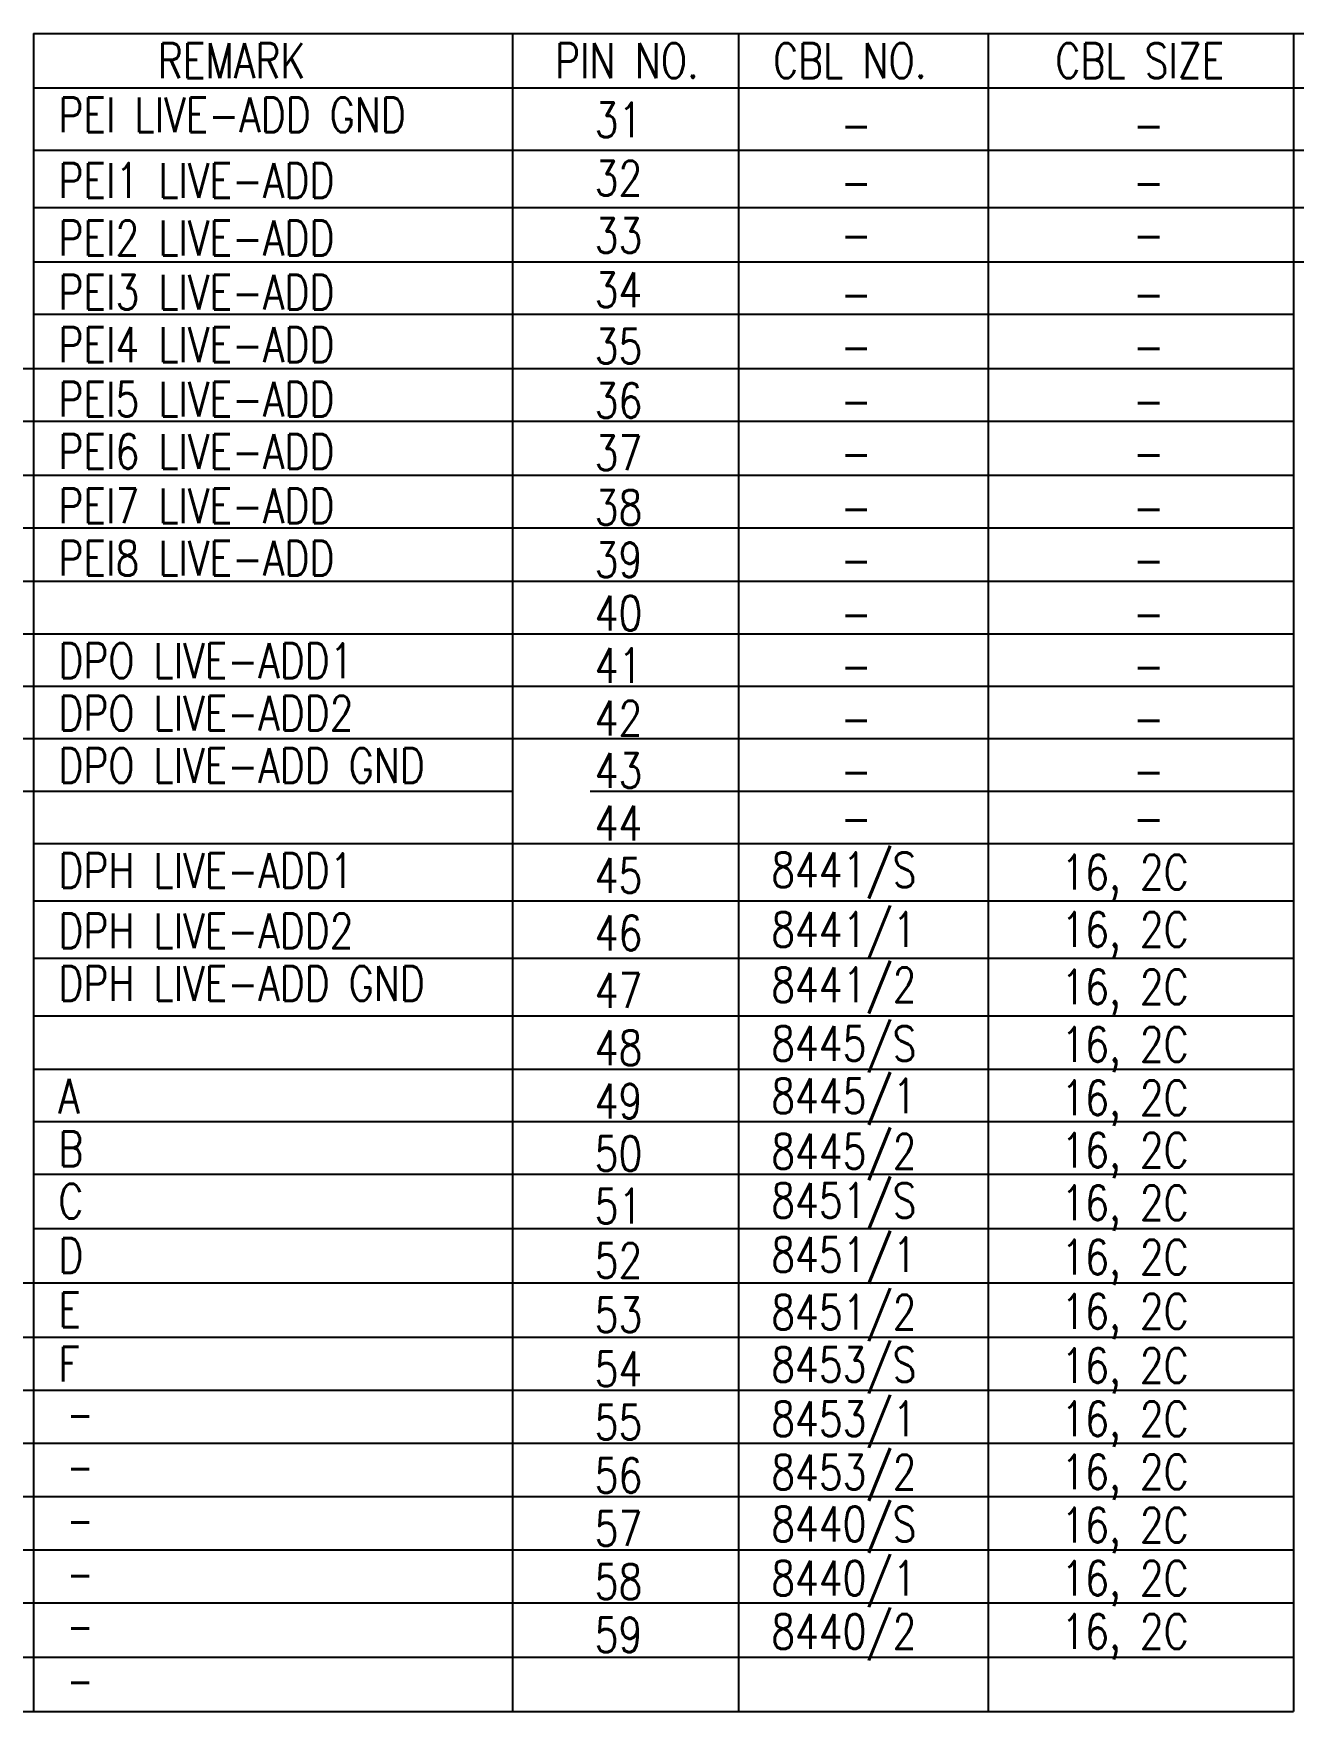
# Model space of a CAD drawing. Extents: x 260 to 819, y -886 to -454.
# Drawn here: x 586.3 to 680.1, y -694.9 to -570.1 of the extents above; entities that cross this region are included whole.
import ezdxf

# ---------------------------------------------------------------- set-up
doc = ezdxf.new("R2010")
doc.units = 0
doc.header["$LTSCALE"] = 150
doc.header["$MEASUREMENT"] = 0
doc.layers.add('현배선도', color=7, linetype='CONTINUOUS')
doc.styles.get("Standard").update_dxf_attribs({"font": 'romans.shx', "width": 0.8, "bigfont": 'whgtxt.shx'})

msp = doc.modelspace()

# ---------------------------------------------------------------- linework, layer by layer
at = {"layer": '현배선도', "color": 0}
for p, q in [((586.32, -570.06), (621.97, -570.06)), ((586.32, -570.06), (586.32, -694.95)), ((621.97, -570.06), (621.97, -574.1)), ((621.97, -570.06), (621.97, -578.73)), ((621.97, -570.06), (638.79, -570.06)), ((638.79, -570.06), (638.79, -574.1)), ((638.79, -570.06), (638.79, -574.1)), ((638.79, -570.06), (657.37, -570.06)), ((657.37, -570.06), (657.37, -574.1)), ((657.37, -570.06), (680.1, -570.06)), ((680.1, -570.06), (702.86, -570.06)), ((680.1, -570.06), (680.1, -574.1)), ((586.32, -574.1), (621.97, -574.1)), ((621.97, -574.1), (638.79, -574.1)), ((638.79, -574.1), (638.79, -578.73)), ((638.79, -574.1), (638.79, -578.73)), ((638.79, -574.1), (657.37, -574.1)), ((657.37, -574.1), (657.37, -578.73)), ((657.37, -574.1), (680.1, -574.1)), ((680.1, -574.1), (702.86, -574.1)), ((680.1, -574.1), (680.1, -578.73)), ((586.32, -578.73), (638.79, -578.73)), ((586.32, -578.73), (638.79, -578.73)), ((621.97, -578.73), (621.97, -583.01)), ((638.79, -578.73), (638.79, -583.01)), ((638.79, -578.73), (638.79, -583.01)), ((638.79, -578.73), (657.37, -578.73)), ((657.37, -578.73), (657.37, -583.01)), ((657.37, -578.73), (680.1, -578.73)), ((680.1, -578.73), (702.86, -578.73)), ((680.1, -578.73), (680.1, -583.01)), ((586.32, -583.01), (638.79, -583.01)), ((586.32, -583.01), (638.79, -583.01)), ((621.97, -583.01), (621.97, -587.05)), ((638.79, -583.01), (638.79, -587.05)), ((638.79, -583.01), (638.79, -587.05)), ((638.79, -583.01), (657.37, -583.01)), ((657.37, -583.01), (657.37, -587.05)), ((657.37, -583.01), (680.1, -583.01)), ((680.1, -583.01), (702.86, -583.01)), ((680.1, -583.01), (680.1, -587.05)), ((586.32, -587.05), (638.79, -587.05)), ((611.11, -587.05), (638.79, -587.05)), ((621.97, -587.05), (621.97, -590.95)), ((638.79, -587.05), (638.79, -590.95)), ((638.79, -587.05), (638.79, -590.95)), ((638.79, -587.05), (657.37, -587.05)), ((657.37, -587.05), (657.37, -590.95)), ((657.37, -587.05), (680.1, -587.05)), ((680.1, -587.05), (702.86, -587.05)), ((680.1, -587.05), (680.1, -590.95)), ((586.32, -590.95), (627.74, -590.95)), ((621.97, -590.95), (621.97, -594.99)), ((627.74, -590.95), (638.79, -590.95)), ((638.79, -590.95), (638.79, -594.99)), ((638.79, -590.95), (638.79, -594.99)), ((638.79, -590.95), (657.37, -590.95)), ((657.37, -590.95), (657.37, -594.99)), ((657.37, -590.95), (680.1, -590.95)), ((680.1, -590.95), (680.1, -594.99)), ((544.47, -594.99), (586.32, -594.99)), ((586.32, -594.99), (627.74, -594.99)), ((621.97, -594.99), (621.97, -598.9)), ((627.74, -594.99), (638.79, -594.99)), ((638.79, -594.99), (638.79, -598.9)), ((638.79, -594.99), (638.79, -598.9)), ((638.79, -594.99), (657.37, -594.99)), ((657.37, -594.99), (657.37, -598.9)), ((657.37, -594.99), (680.1, -594.99)), ((680.1, -594.99), (680.1, -598.9)), ((544.47, -598.9), (586.32, -598.9)), ((586.32, -598.9), (627.74, -598.9)), ((621.97, -598.9), (621.97, -602.94)), ((627.74, -598.9), (638.79, -598.9)), ((638.79, -598.9), (638.79, -602.94)), ((638.79, -598.9), (638.79, -602.94)), ((638.79, -598.9), (657.37, -598.9)), ((657.37, -598.9), (657.37, -602.94)), ((657.37, -598.9), (680.1, -598.9)), ((680.1, -598.9), (680.1, -602.94)), ((544.47, -602.94), (586.32, -602.94)), ((586.32, -602.94), (627.74, -602.94)), ((621.97, -602.94), (621.97, -606.85)), ((627.74, -602.94), (638.79, -602.94)), ((638.79, -602.94), (638.79, -606.85)), ((638.79, -602.94), (638.79, -606.85)), ((638.79, -602.94), (657.37, -602.94)), ((657.37, -602.94), (657.37, -606.85)), ((657.37, -602.94), (680.1, -602.94)), ((680.1, -602.94), (680.1, -606.85)), ((544.47, -606.85), (586.32, -606.85)), ((586.32, -606.85), (627.74, -606.85)), ((621.97, -606.85), (621.97, -610.82)), ((627.74, -606.85), (638.79, -606.85)), ((638.79, -606.85), (638.79, -610.82)), ((638.79, -606.85), (638.79, -610.82)), ((638.79, -606.85), (657.37, -606.85)), ((657.37, -606.85), (657.37, -610.82)), ((657.37, -606.85), (680.1, -606.85)), ((680.1, -606.85), (680.1, -610.82)), ((544.47, -610.82), (586.32, -610.82)), ((586.32, -610.82), (627.74, -610.82)), ((621.97, -610.82), (621.97, -614.73)), ((627.74, -610.82), (638.79, -610.82)), ((638.79, -610.82), (638.79, -614.73)), ((638.79, -610.82), (638.79, -614.73)), ((638.79, -610.82), (657.37, -610.82)), ((657.37, -610.82), (657.37, -614.73)), ((657.37, -610.82), (680.1, -610.82)), ((680.1, -610.82), (680.1, -614.73)), ((544.47, -614.73), (586.32, -614.73)), ((586.32, -614.73), (627.74, -614.73)), ((621.97, -614.73), (621.97, -618.63)), ((627.74, -614.73), (638.79, -614.73)), ((638.79, -614.73), (638.79, -618.63)), ((638.79, -614.73), (638.79, -618.63)), ((638.79, -614.73), (657.37, -614.73)), ((657.37, -614.73), (657.37, -618.63)), ((657.37, -614.73), (680.1, -614.73)), ((680.1, -614.73), (680.1, -618.63)), ((544.47, -618.63), (586.32, -618.63)), ((586.32, -618.63), (627.74, -618.63)), ((621.97, -618.63), (621.97, -622.54)), ((627.74, -618.63), (638.79, -618.63)), ((638.79, -618.63), (638.79, -622.54)), ((638.79, -618.63), (638.79, -622.54)), ((638.79, -618.63), (657.37, -618.63)), ((657.37, -618.63), (657.37, -622.54)), ((657.37, -618.63), (680.1, -618.63)), ((680.1, -618.63), (680.1, -622.54)), ((544.47, -622.54), (586.32, -622.54)), ((586.32, -622.54), (627.74, -622.54)), ((621.97, -622.54), (621.97, -626.44)), ((627.74, -622.54), (638.79, -622.54)), ((638.79, -622.54), (638.79, -626.44)), ((638.79, -622.54), (638.79, -630.35)), ((638.79, -622.54), (638.79, -626.44)), ((638.79, -622.54), (680.1, -622.54)), ((657.37, -622.54), (657.37, -626.44)), ((680.1, -622.54), (680.1, -626.44)), ((544.47, -626.44), (586.32, -626.44)), ((586.32, -626.44), (621.97, -626.44)), ((621.97, -626.44), (621.97, -630.35)), ((627.74, -626.44), (638.79, -626.44)), ((638.79, -626.44), (638.79, -630.35)), ((638.79, -626.44), (657.37, -626.44)), ((657.37, -626.44), (657.37, -630.35)), ((657.37, -626.44), (680.1, -626.44)), ((680.1, -626.44), (680.1, -630.35)), ((586.32, -630.35), (627.74, -630.35)), ((621.97, -630.35), (621.97, -634.62)), ((627.74, -630.35), (638.79, -630.35)), ((638.79, -630.35), (638.79, -634.62)), ((638.79, -630.35), (638.79, -634.62)), ((638.79, -630.35), (657.37, -630.35)), ((657.37, -630.35), (657.37, -634.62)), ((657.37, -630.35), (680.1, -630.35)), ((680.1, -630.35), (680.1, -634.62)), ((586.32, -634.62), (627.74, -634.62)), ((621.97, -634.62), (621.97, -638.89)), ((627.74, -634.62), (638.79, -634.62)), ((638.79, -634.62), (638.79, -638.89)), ((638.79, -634.62), (638.79, -643.17)), ((638.79, -634.62), (657.37, -634.62)), ((657.37, -634.62), (657.37, -638.89)), ((657.37, -634.62), (680.1, -634.62)), ((680.1, -634.62), (680.1, -638.89)), ((586.32, -638.89), (627.74, -638.89)), ((621.97, -638.89), (621.97, -643.17)), ((627.74, -638.89), (638.79, -638.89)), ((638.79, -638.89), (638.79, -643.17)), ((638.79, -638.89), (657.37, -638.89)), ((657.37, -638.89), (657.37, -643.17)), ((657.37, -638.89), (680.1, -638.89)), ((680.1, -638.89), (680.1, -643.17)), ((586.32, -643.17), (627.74, -643.17)), ((621.97, -643.17), (621.97, -647.14)), ((627.74, -643.17), (638.79, -643.17)), ((638.79, -643.17), (638.79, -647.14)), ((638.79, -643.17), (638.79, -647.14)), ((638.79, -643.17), (657.37, -643.17)), ((657.37, -643.17), (657.37, -647.14)), ((657.37, -643.17), (680.1, -643.17)), ((680.1, -643.17), (680.1, -647.14)), ((586.32, -647.14), (627.74, -647.14)), ((621.97, -647.14), (621.97, -651.05)), ((627.74, -647.14), (638.79, -647.14)), ((638.79, -647.14), (638.79, -651.05)), ((638.79, -647.14), (638.79, -651.05)), ((638.79, -647.14), (657.37, -647.14)), ((657.37, -647.14), (657.37, -651.05)), ((657.37, -647.14), (680.1, -647.14)), ((680.1, -647.14), (680.1, -651.05)), ((586.32, -651.05), (627.74, -651.05)), ((621.97, -651.05), (621.97, -654.95)), ((627.74, -651.05), (638.79, -651.05)), ((638.79, -651.05), (638.79, -654.95)), ((638.79, -651.05), (638.79, -654.95)), ((638.79, -651.05), (657.37, -651.05)), ((657.37, -651.05), (657.37, -654.95)), ((657.37, -651.05), (680.1, -651.05)), ((680.1, -651.05), (680.1, -654.95)), ((586.32, -654.95), (627.74, -654.95)), ((621.97, -654.95), (621.97, -659)), ((627.74, -654.95), (638.79, -654.95)), ((638.79, -654.95), (638.79, -659)), ((638.79, -654.95), (638.79, -659)), ((638.79, -654.95), (657.37, -654.95)), ((657.37, -654.95), (657.37, -659)), ((657.37, -654.95), (680.1, -654.95)), ((680.1, -654.95), (680.1, -659)), ((586.32, -659), (627.74, -659)), ((621.97, -659), (621.97, -663.04)), ((627.74, -659), (638.79, -659)), ((638.79, -659), (638.79, -663.04)), ((638.79, -659), (638.79, -663.04)), ((638.79, -659), (657.37, -659)), ((657.37, -659), (657.37, -663.04)), ((657.37, -659), (680.1, -659)), ((680.1, -659), (680.1, -663.04)), ((544.47, -663.04), (586.32, -663.04)), ((586.32, -663.04), (627.74, -663.04)), ((621.97, -663.04), (621.97, -667.08)), ((627.74, -663.04), (638.79, -663.04)), ((638.79, -663.04), (638.79, -667.08)), ((638.79, -663.04), (638.79, -667.08)), ((638.79, -663.04), (657.37, -663.04)), ((657.37, -663.04), (657.37, -667.08)), ((657.37, -663.04), (680.1, -663.04)), ((680.1, -663.04), (680.1, -667.08)), ((544.47, -667.08), (586.32, -667.08)), ((586.32, -667.08), (627.74, -667.08)), ((621.97, -667.08), (621.97, -671.04)), ((627.74, -667.08), (638.79, -667.08)), ((638.79, -667.08), (638.79, -671.04)), ((638.79, -667.08), (638.79, -671.04)), ((638.79, -667.08), (657.37, -667.08)), ((657.37, -667.08), (657.37, -671.04)), ((657.37, -667.08), (680.1, -667.08)), ((680.1, -667.08), (680.1, -671.04)), ((544.47, -671.04), (586.32, -671.04)), ((586.32, -671.04), (627.74, -671.04)), ((621.97, -671.04), (621.97, -674.99)), ((627.74, -671.04), (638.79, -671.04)), ((638.79, -671.04), (638.79, -674.99)), ((638.79, -671.04), (638.79, -674.99)), ((638.79, -671.04), (657.37, -671.04)), ((657.37, -671.04), (657.37, -674.99)), ((657.37, -671.04), (680.1, -671.04)), ((680.1, -671.04), (680.1, -674.99)), ((544.47, -674.99), (586.32, -674.99)), ((586.32, -674.99), (627.74, -674.99)), ((621.97, -674.99), (621.97, -686.87)), ((627.74, -674.99), (638.79, -674.99)), ((638.79, -674.99), (638.79, -686.87)), ((638.79, -674.99), (638.79, -686.87)), ((638.79, -674.99), (657.37, -674.99)), ((657.37, -674.99), (657.37, -686.87)), ((657.37, -674.99), (680.1, -674.99)), ((680.1, -674.99), (680.1, -686.87)), ((544.47, -678.95), (586.32, -678.95)), ((586.32, -678.95), (627.74, -678.95)), ((627.74, -678.95), (638.79, -678.95)), ((638.79, -678.95), (657.37, -678.95)), ((657.37, -678.95), (680.1, -678.95)), ((544.47, -682.91), (586.32, -682.91)), ((586.32, -682.91), (627.74, -682.91)), ((627.74, -682.91), (638.79, -682.91)), ((638.79, -682.91), (657.37, -682.91)), ((657.37, -682.91), (680.1, -682.91)), ((544.47, -686.87), (586.32, -686.87)), ((586.32, -686.87), (627.74, -686.87)), ((621.97, -686.87), (621.97, -690.91)), ((621.97, -686.87), (621.97, -694.95)), ((627.74, -686.87), (638.79, -686.87)), ((638.79, -686.87), (638.79, -690.91)), ((638.79, -686.87), (638.79, -690.91)), ((638.79, -686.87), (657.37, -686.87)), ((657.37, -686.87), (657.37, -690.91)), ((657.37, -686.87), (680.1, -686.87)), ((680.1, -686.87), (680.1, -690.91)), ((544.47, -690.91), (586.32, -690.91)), ((586.32, -690.91), (627.74, -690.91)), ((627.74, -690.91), (638.79, -690.91)), ((638.79, -690.91), (638.79, -694.95)), ((638.79, -690.91), (638.79, -694.95)), ((638.79, -690.91), (657.37, -690.91)), ((657.37, -690.91), (657.37, -694.95)), ((657.37, -690.91), (680.1, -690.91)), ((680.1, -690.91), (680.1, -694.95)), ((544.47, -694.95), (586.32, -694.95)), ((586.32, -694.95), (621.97, -694.95)), ((621.97, -694.95), (638.79, -694.95)), ((638.79, -694.95), (680.1, -694.95)), ((657.37, -694.95), (680.1, -694.95))]:
    msp.add_line(p, q, dxfattribs=at)

# ---------------------------------------------------------------- texts
at = {"layer": '현배선도', "color": 0, "width": 0.8}
for s, height, p in [('REMARK', 2.583, (595.57, -573.37)), ('PIN NO.', 2.583, (625.13, -573.37)), ('CBL NO.', 2.583, (641.37, -573.37)), ('CBL SIZE', 2.583, (662.38, -573.37)), ('PEI LIVE-ADD GND', 2.5833, (588.17, -577.41)), ('31', 2.583, (628.09, -577.78)), ('-', 2.58, (646.39, -578.14)), ('-', 2.58, (668.17, -578.14)), ('PEI1 LIVE-ADD', 2.5833, (588.17, -582.29)), ('32', 2.583, (628.09, -582.12)), ('-', 2.58, (646.39, -582.41)), ('-', 2.58, (668.17, -582.41)), ('PEI2 LIVE-ADD', 2.5833, (588.17, -586.57)), ('33', 2.583, (628.09, -586.39)), ('-', 2.58, (646.39, -586.31)), ('-', 2.58, (668.17, -586.31)), ('PEI3 LIVE-ADD', 2.5833, (588.17, -590.61)), ('34', 2.583, (628.09, -590.43)), ('-', 2.58, (646.39, -590.72)), ('-', 2.58, (668.17, -590.72)), ('PEI4 LIVE-ADD', 2.5833, (588.17, -594.51)), ('35', 2.583, (628.09, -594.63)), ('-', 2.58, (646.39, -594.63)), ('-', 2.58, (668.17, -594.63)), ('PEI5 LIVE-ADD', 2.5833, (588.17, -598.56)), ('36', 2.583, (628.09, -598.67)), ('-', 2.58, (646.39, -598.67)), ('-', 2.58, (668.17, -598.67)), ('PEI6 LIVE-ADD', 2.5833, (588.17, -602.46)), ('37', 2.583, (628.09, -602.57)), ('-', 2.58, (646.39, -602.57)), ('-', 2.58, (668.17, -602.57)), ('PEI7 LIVE-ADD', 2.5833, (588.17, -606.5)), ('38', 2.583, (628.09, -606.62)), ('-', 2.58, (646.39, -606.62)), ('-', 2.58, (668.17, -606.62)), ('PEI8 LIVE-ADD', 2.5833, (588.17, -610.41)), ('39', 2.583, (628.09, -610.52)), ('-', 2.58, (646.39, -610.52)), ('-', 2.58, (668.17, -610.52)), ('40', 2.583, (628.09, -614.5)), ('-', 2.58, (646.39, -614.5)), ('-', 2.58, (668.17, -614.5)), ('DPO LIVE-ADD1', 2.5833, (588.17, -618.03)), ('41', 2.583, (628.09, -618.4)), ('-', 2.58, (646.39, -618.4)), ('-', 2.58, (668.17, -618.4)), ('DPO LIVE-ADD2', 2.5833, (588.17, -621.94)), ('42', 2.583, (628.09, -622.31)), ('-', 2.58, (646.39, -622.31)), ('-', 2.58, (668.17, -622.31)), ('DPO LIVE-ADD GND', 2.5833, (588.17, -625.84)), ('43', 2.583, (628.09, -626.21)), ('-', 2.58, (646.39, -626.21)), ('-', 2.58, (668.17, -626.21)), ('44', 2.583, (628.09, -630.12)), ('-', 2.58, (646.39, -629.75)), ('-', 2.58, (668.17, -629.75)), ('8441/S', 2.583, (641.23, -633.59)), ('DPH LIVE-ADD1', 2.5833, (588.17, -633.65)), ('45', 2.583, (628.09, -634.02)), ('16, 2C', 2.583, (662.82, -633.77)), ('DPH LIVE-ADD2', 2.5833, (588.17, -638.14)), ('8441/1', 2.583, (641.23, -638.04)), ('16, 2C', 2.583, (662.82, -638.04)), ('46', 2.583, (628.09, -638.3)), ('8441/2', 2.583, (641.23, -642.15)), ('DPH LIVE-ADD GND', 2.5833, (588.17, -642.05)), ('47', 2.583, (628.09, -642.57)), ('16, 2C', 2.583, (662.82, -642.31)), ('48', 2.583, (628.09, -646.84)), ('8445/S', 2.583, (641.23, -646.52)), ('16, 2C', 2.583, (662.82, -646.59)), ('A', 2.58, (588.17, -650.45)), ('8445/1', 2.583, (641.23, -650.43)), ('16, 2C', 2.583, (662.82, -650.57)), ('49', 2.583, (628.09, -650.82)), ('B', 2.58, (588.17, -654.36)), ('8445/2', 2.583, (641.23, -654.55)), ('16, 2C', 2.583, (662.82, -654.47)), ('50', 2.583, (628.09, -654.72)), ('8451/S', 2.583, (641.23, -658.2)), ('C', 2.58, (588.17, -658.26)), ('51', 2.583, (628.09, -658.63)), ('16, 2C', 2.583, (662.82, -658.38)), ('8451/1', 2.583, (641.23, -662.24)), ('D', 2.58, (588.17, -662.3)), ('52', 2.583, (628.09, -662.67)), ('16, 2C', 2.583, (662.82, -662.42)), ('E', 2.58, (588.17, -666.34)), ('53', 2.583, (628.09, -666.71)), ('8451/2', 2.583, (641.23, -666.52)), ('16, 2C', 2.583, (662.82, -666.46)), ('F', 2.58, (588.17, -670.38)), ('8453/S', 2.583, (641.23, -670.42)), ('16, 2C', 2.583, (662.82, -670.5)), ('54', 2.583, (628.09, -670.75)), ('8453/1', 2.583, (641.23, -674.46)), ('16, 2C', 2.583, (662.82, -674.46)), ('-', 2.2, (588.81, -673.94)), ('55', 2.583, (628.09, -674.71)), ('8453/2', 2.583, (641.23, -678.42)), ('56', 2.583, (628.09, -678.67)), ('16, 2C', 2.583, (662.82, -678.41)), ('-', 2.2, (588.81, -677.85)), ('8440/S', 2.583, (641.23, -682.29)), ('57', 2.583, (628.09, -682.63)), ('16, 2C', 2.583, (662.82, -682.37)), ('-', 2.2, (588.81, -681.84)), ('58', 2.583, (628.09, -686.58)), ('8440/1', 2.583, (641.23, -686.33)), ('16, 2C', 2.583, (662.82, -686.33)), ('-', 2.2, (588.81, -685.82)), ('59', 2.583, (628.09, -690.54)), ('8440/2', 2.583, (641.23, -690.29)), ('16, 2C', 2.583, (662.82, -690.29)), ('-', 2.2, (588.81, -689.72)), ('-', 2.2, (588.81, -693.76))]:
    msp.add_text(s, height=height, dxfattribs=at).set_placement(p)

doc.saveas('drawing.dxf')
